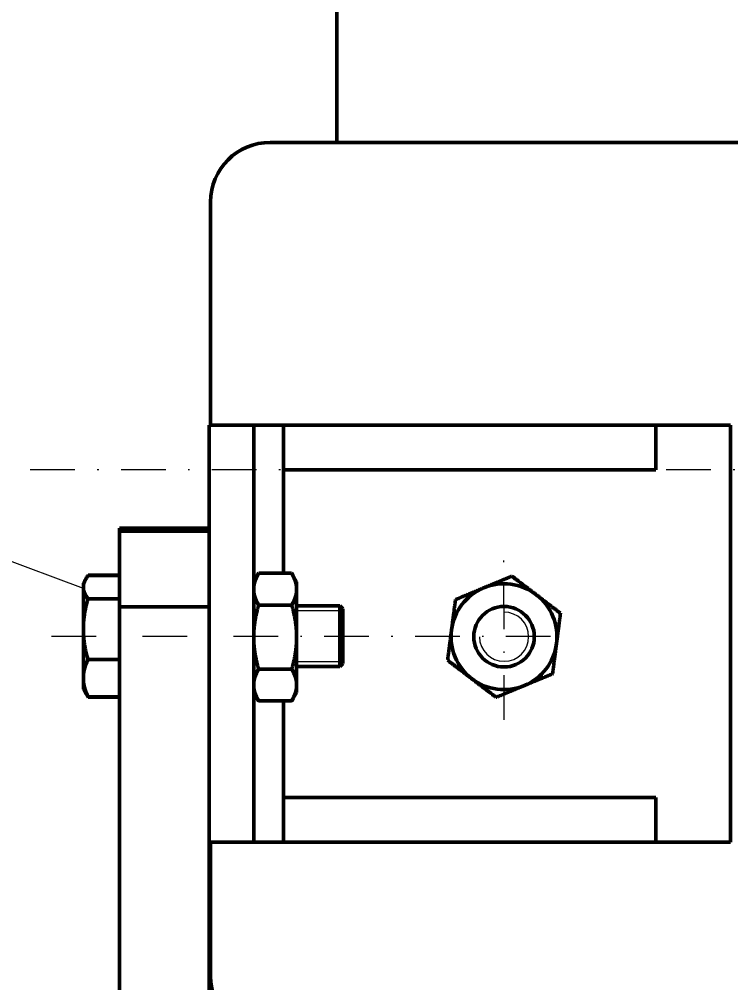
# Model space of a CAD drawing. Header units: inches. Extents: x -122986 to 27550, y -4965 to 6170.
# Drawn here: x 2378.3 to 2426, y 1087.4 to 1152.1 of the extents above; entities that cross this region are included whole.
import ezdxf

# ---------------------------------------------------------------- set-up
doc = ezdxf.new("R2010")
doc.units = ezdxf.units.IN
doc.header["$LTSCALE"] = 2
doc.header["$MEASUREMENT"] = 0
doc.linetypes.add('DASHDOT', pattern=[1, 0.5, -0.25, 0, -0.25])
for name, color, linetype, lineweight in [('1 mãnh', 7, 'Continuous', 5), ('1 Đường Tâm', 50, 'DASHDOT', 9), ('1 Đậm', 7, 'Continuous', 50)]:
    doc.layers.add(name, color=color, linetype=linetype, lineweight=lineweight)
doc.styles.add('tinh', font='arial.ttf')
doc.dimstyles.new('Tịnh', dxfattribs={"dimtxt": 0.3, "dimasz": 1.5, "dimexe": 1, "dimexo": 0.0625, "dimgap": 0.4, "dimtad": 1, "dimtoh": 1, "dimzin": 0, "dimdsep": 46, "dimtxsty": 'tinh', "dimcen": 0.09, "dimclrd": 256, "dimclre": 256, "dimclrt": 4, "dimadec": 0, "dimazin": 0, "dimtfac": 1, "dimtofl": 0, "dimtmove": 0, "dimatfit": 3, "dimfxl": 1, "dimtfillclr": 4, "dimtolj": 1, "dimtzin": 0, "dimlwd": -1, "dimlwe": -1, "dimarcsym": 0})

# ---------------------------------------------------------------- blocks, each defined once
blk = doc.blocks.new('*D297')
at = {"layer": '1 mãnh', "ltscale": 15, "transparency": 16777216}
for p, q in [((2302.908, 1101.747), (2302.908, 899.84)), ((2572.002, 959.747), (2572.002, 899.84)), ((2307.908, 900.84), (2567.002, 900.84))]:
    blk.add_line(p, q, dxfattribs=at)
for points in [[(2307.908, 901.673), (2307.908, 900.007), (2302.908, 900.84)], [(2567.002, 901.673), (2567.002, 900.007), (2572.002, 900.84)]]:
    blk.add_solid(points, dxfattribs=at)
at = {"layer": 'Defpoints', "color": 0, "ltscale": 15, "transparency": 16777216}
for p in [(2302.908, 1101.809), (2572.002, 959.809), (2572.002, 900.84)]:
    blk.add_point(p, dxfattribs=at)
at = {"layer": '1 mãnh', "color": 4, "ltscale": 15, "transparency": 16777216, "insert": (2438.511, 904.893), "char_height": 3, "attachment_point": 5, "style": 'tinh'}
blk.add_mtext('\\A1;{\\H1.6667x;270}', dxfattribs=at)

msp = doc.modelspace()

# ---------------------------------------------------------------- linework, layer by layer
at = {"layer": '1 mãnh', "lineweight": 13, "ltscale": 15}
msp.add_line((2382.569, 1113.843), (2239.824, 1166.691), dxfattribs=at)
at = {"layer": '1 mãnh', "lineweight": 13}
for p, q in [((2399.986, 1112.342), (2396.88, 1112.342)), ((2399.986, 1108.926), (2396.88, 1108.926))]:
    msp.add_line(p, q, dxfattribs=at)
msp.add_arc((2410.804, 1110.603), 1.65, 180.14533, 90.14533, dxfattribs=at)
at = {"layer": '1 Đường Tâm', "lineweight": 9, "ltscale": 3}
for p, q in [((2571.095, 1121.809), (2296.908, 1121.809)), ((2410.818, 1105.018), (2410.789, 1116.187)), ((2380.433, 1110.642), (2414.374, 1110.642))]:
    msp.add_line(p, q, dxfattribs=at)
at = {"layer": '1 Đậm', "lineweight": 50}
for p, q in [((2399.573, 1143.809), (2399.573, 1187.809)), ((2395.103, 1143.809), (2457.103, 1143.809)), ((2391.103, 1124.809), (2391.103, 1139.809)), ((2391.002, 1124.809), (2394.002, 1124.809)), ((2391.002, 1096.809), (2391.002, 1124.809)), ((2394.002, 1096.809), (2394.002, 1124.809)), ((2394.002, 1124.809), (2396.002, 1124.809)), ((2421.002, 1124.809), (2396.002, 1124.809)), ((2396.002, 1124.809), (2396.002, 1114.865)), ((2421.002, 1124.809), (2424.002, 1124.809)), ((2421.002, 1124.809), (2421.002, 1121.809)), ((2424.002, 1124.809), (2426.002, 1124.809)), ((2426.002, 1124.809), (2426.002, 1096.809)), ((2421.002, 1121.809), (2396.002, 1121.809)), ((2391.002, 1117.889), (2385.002, 1117.889)), ((2391.002, 1117.888), (2385.002, 1117.888)), ((2385.002, 1117.888), (2385.002, 1117.704)), ((2391.002, 1117.704), (2385.002, 1117.704)), ((2385.002, 1117.704), (2385.002, 1112.613)), ((2382.733, 1114.487), (2382.565, 1114.196)), ((2382.882, 1114.746), (2385.002, 1114.746)), ((2382.882, 1114.71), (2385.002, 1114.71)), ((2385.002, 1114.746), (2385.002, 1114.71)), ((2394.333, 1114.865), (2394.001, 1114.291)), ((2396.548, 1114.865), (2394.333, 1114.865)), ((2396.548, 1114.865), (2396.88, 1114.291)), ((2382.565, 1113.927), (2382.565, 1114.196)), ((2382.565, 1113.927), (2382.565, 1111.109)), ((2394.001, 1114.291), (2394.001, 1113.793)), ((2394.001, 1113.793), (2394.001, 1110.577)), ((2396.88, 1114.291), (2396.88, 1113.793)), ((2396.88, 1113.793), (2396.88, 1110.577)), ((2382.882, 1113.143), (2385.002, 1113.143)), ((2391.002, 1112.613), (2385.002, 1112.613)), ((2385.002, 1112.613), (2385.002, 1059.024)), ((2396.548, 1112.721), (2394.333, 1112.721)), ((2399.782, 1112.67), (2396.88, 1112.67)), ((2399.986, 1112.467), (2399.782, 1112.67)), ((2399.782, 1108.598), (2399.782, 1112.67)), ((2399.986, 1112.467), (2399.986, 1108.801)), ((2382.565, 1111.109), (2382.565, 1107.825)), ((2394.001, 1110.577), (2394.001, 1107.361)), ((2396.88, 1110.577), (2396.88, 1107.361)), ((2382.882, 1109.075), (2385.002, 1109.075)), ((2396.88, 1108.598), (2399.782, 1108.598)), ((2399.782, 1108.598), (2399.986, 1108.801)), ((2396.548, 1108.433), (2394.333, 1108.433)), ((2382.565, 1107.825), (2382.565, 1107.088)), ((2394.001, 1106.863), (2394.001, 1107.361)), ((2396.88, 1106.863), (2396.88, 1107.361)), ((2382.565, 1107.088), (2382.733, 1106.797)), ((2394.001, 1106.863), (2394.333, 1106.288)), ((2396.88, 1106.863), (2396.548, 1106.288)), ((2382.882, 1106.574), (2385.002, 1106.574)), ((2382.882, 1106.538), (2385.002, 1106.538)), ((2385.002, 1106.574), (2385.002, 1106.538)), ((2396.548, 1106.288), (2394.333, 1106.288)), ((2396.002, 1106.288), (2396.002, 1096.809)), ((2396.002, 1099.809), (2421.002, 1099.809)), ((2421.002, 1096.809), (2421.002, 1099.809)), ((2391.002, 1096.809), (2394.002, 1096.809)), ((2391.002, 1096.809), (2391.002, 1059.024)), ((2391.103, 1087.809), (2391.103, 1096.809)), ((2396.002, 1096.809), (2394.002, 1096.809)), ((2396.002, 1096.809), (2421.002, 1096.809)), ((2421.002, 1096.809), (2424.002, 1096.809)), ((2426.002, 1096.809), (2424.002, 1096.809))]:
    msp.add_line(p, q, dxfattribs=at)
for points in [[(2382.565, 1113.927), (2382.565, 1113.943), (2382.565, 1113.958), (2382.566, 1113.974), (2382.567, 1113.99), (2382.568, 1114.006), (2382.57, 1114.022), (2382.572, 1114.038), (2382.574, 1114.053), (2382.576, 1114.069), (2382.579, 1114.085), (2382.582, 1114.101), (2382.585, 1114.117), (2382.588, 1114.132), (2382.592, 1114.148), (2382.596, 1114.164), (2382.6, 1114.18), (2382.605, 1114.196), (2382.61, 1114.211), (2382.615, 1114.227), (2382.62, 1114.243), (2382.625, 1114.259), (2382.631, 1114.274), (2382.637, 1114.29), (2382.643, 1114.306), (2382.65, 1114.321), (2382.657, 1114.337), (2382.664, 1114.353), (2382.671, 1114.368), (2382.678, 1114.384), (2382.686, 1114.4), (2382.694, 1114.415), (2382.702, 1114.431), (2382.71, 1114.447), (2382.719, 1114.462), (2382.728, 1114.478), (2382.737, 1114.494), (2382.746, 1114.509), (2382.755, 1114.525), (2382.765, 1114.54), (2382.775, 1114.556), (2382.785, 1114.572), (2382.795, 1114.587), (2382.805, 1114.602), (2382.816, 1114.618), (2382.826, 1114.633), (2382.837, 1114.649), (2382.848, 1114.664), (2382.859, 1114.679), (2382.871, 1114.695), (2382.882, 1114.71)], [(2394.001, 1113.793), (2394.002, 1113.815), (2394.002, 1113.837), (2394.003, 1113.859), (2394.004, 1113.881), (2394.005, 1113.902), (2394.007, 1113.924), (2394.009, 1113.946), (2394.011, 1113.968), (2394.013, 1113.99), (2394.016, 1114.011), (2394.019, 1114.033), (2394.023, 1114.055), (2394.026, 1114.077), (2394.03, 1114.098), (2394.034, 1114.12), (2394.039, 1114.142), (2394.044, 1114.163), (2394.049, 1114.185), (2394.054, 1114.206), (2394.059, 1114.228), (2394.065, 1114.249), (2394.071, 1114.271), (2394.078, 1114.292), (2394.084, 1114.314), (2394.091, 1114.335), (2394.098, 1114.357), (2394.105, 1114.378), (2394.113, 1114.399), (2394.121, 1114.421), (2394.129, 1114.442), (2394.137, 1114.463), (2394.145, 1114.485), (2394.154, 1114.506), (2394.163, 1114.527), (2394.172, 1114.548), (2394.181, 1114.57), (2394.191, 1114.591), (2394.201, 1114.612), (2394.211, 1114.633), (2394.221, 1114.654), (2394.231, 1114.676), (2394.242, 1114.697), (2394.253, 1114.718), (2394.264, 1114.739), (2394.275, 1114.76), (2394.286, 1114.781), (2394.298, 1114.802), (2394.309, 1114.823), (2394.321, 1114.844), (2394.333, 1114.865)], [(2396.88, 1113.793), (2396.88, 1113.815), (2396.879, 1113.837), (2396.878, 1113.859), (2396.877, 1113.881), (2396.876, 1113.902), (2396.874, 1113.924), (2396.872, 1113.946), (2396.87, 1113.968), (2396.868, 1113.99), (2396.865, 1114.011), (2396.862, 1114.033), (2396.858, 1114.055), (2396.855, 1114.077), (2396.851, 1114.098), (2396.847, 1114.12), (2396.842, 1114.142), (2396.838, 1114.163), (2396.833, 1114.185), (2396.827, 1114.206), (2396.822, 1114.228), (2396.816, 1114.249), (2396.81, 1114.271), (2396.804, 1114.292), (2396.797, 1114.314), (2396.79, 1114.335), (2396.783, 1114.357), (2396.776, 1114.378), (2396.768, 1114.399), (2396.76, 1114.421), (2396.752, 1114.442), (2396.744, 1114.463), (2396.736, 1114.485), (2396.727, 1114.506), (2396.718, 1114.527), (2396.709, 1114.548), (2396.7, 1114.57), (2396.69, 1114.591), (2396.68, 1114.612), (2396.67, 1114.633), (2396.66, 1114.654), (2396.65, 1114.676), (2396.639, 1114.697), (2396.629, 1114.718), (2396.618, 1114.739), (2396.606, 1114.76), (2396.595, 1114.781), (2396.584, 1114.802), (2396.572, 1114.823), (2396.56, 1114.844), (2396.548, 1114.865)], [(2409.438, 1113.884), (2409.477, 1113.9), (2409.515, 1113.916), (2409.553, 1113.932), (2409.592, 1113.948), (2409.63, 1113.964), (2409.668, 1113.98), (2409.707, 1113.996), (2409.745, 1114.011), (2409.783, 1114.027), (2409.821, 1114.043), (2409.86, 1114.059), (2409.898, 1114.075), (2409.936, 1114.091), (2409.974, 1114.107), (2410.012, 1114.123), (2410.05, 1114.139), (2410.089, 1114.154), (2410.127, 1114.17), (2410.165, 1114.186), (2410.203, 1114.202), (2410.241, 1114.218), (2410.279, 1114.234), (2410.317, 1114.249), (2410.355, 1114.265), (2410.393, 1114.281), (2410.431, 1114.297), (2410.469, 1114.313), (2410.506, 1114.328), (2410.544, 1114.344), (2410.582, 1114.36), (2410.62, 1114.376), (2410.658, 1114.391), (2410.696, 1114.407), (2410.734, 1114.423), (2410.771, 1114.439), (2410.809, 1114.454), (2410.847, 1114.47), (2410.885, 1114.486), (2410.922, 1114.501), (2410.96, 1114.517), (2410.998, 1114.533), (2411.035, 1114.548), (2411.072, 1114.564), (2411.11, 1114.579), (2411.147, 1114.595), (2411.184, 1114.61), (2411.221, 1114.626), (2411.259, 1114.641), (2411.296, 1114.657), (2411.333, 1114.672)], [(2411.333, 1114.672), (2411.365, 1114.648), (2411.397, 1114.623), (2411.429, 1114.599), (2411.461, 1114.574), (2411.493, 1114.55), (2411.525, 1114.525), (2411.557, 1114.501), (2411.589, 1114.476), (2411.621, 1114.451), (2411.654, 1114.427), (2411.686, 1114.402), (2411.718, 1114.377), (2411.75, 1114.353), (2411.783, 1114.328), (2411.815, 1114.303), (2411.847, 1114.279), (2411.879, 1114.254), (2411.912, 1114.229), (2411.944, 1114.204), (2411.977, 1114.18), (2412.009, 1114.155), (2412.042, 1114.13), (2412.074, 1114.105), (2412.107, 1114.08), (2412.139, 1114.055), (2412.172, 1114.03), (2412.204, 1114.005), (2412.237, 1113.981), (2412.27, 1113.956), (2412.302, 1113.931), (2412.335, 1113.906), (2412.368, 1113.88), (2412.401, 1113.855), (2412.433, 1113.83), (2412.466, 1113.805), (2412.499, 1113.78), (2412.532, 1113.755), (2412.565, 1113.73), (2412.598, 1113.705), (2412.631, 1113.679), (2412.664, 1113.654), (2412.697, 1113.629), (2412.73, 1113.604), (2412.763, 1113.578), (2412.796, 1113.553), (2412.829, 1113.527), (2412.863, 1113.502), (2412.896, 1113.477), (2412.929, 1113.451), (2412.962, 1113.426)], [(2382.565, 1113.927), (2382.565, 1113.911), (2382.565, 1113.895), (2382.566, 1113.879), (2382.567, 1113.863), (2382.568, 1113.847), (2382.57, 1113.831), (2382.572, 1113.815), (2382.574, 1113.799), (2382.576, 1113.783), (2382.579, 1113.767), (2382.582, 1113.751), (2382.585, 1113.735), (2382.589, 1113.719), (2382.592, 1113.703), (2382.597, 1113.687), (2382.601, 1113.671), (2382.605, 1113.655), (2382.61, 1113.64), (2382.615, 1113.624), (2382.621, 1113.608), (2382.626, 1113.592), (2382.632, 1113.576), (2382.638, 1113.56), (2382.645, 1113.545), (2382.651, 1113.529), (2382.658, 1113.513), (2382.665, 1113.498), (2382.672, 1113.482), (2382.68, 1113.466), (2382.687, 1113.451), (2382.695, 1113.435), (2382.703, 1113.42), (2382.712, 1113.404), (2382.72, 1113.389), (2382.729, 1113.373), (2382.738, 1113.358), (2382.747, 1113.342), (2382.756, 1113.327), (2382.766, 1113.311), (2382.776, 1113.296), (2382.785, 1113.281), (2382.796, 1113.265), (2382.806, 1113.25), (2382.816, 1113.235), (2382.827, 1113.219), (2382.838, 1113.204), (2382.849, 1113.189), (2382.86, 1113.174), (2382.871, 1113.158), (2382.882, 1113.143)], [(2394.333, 1112.721), (2394.321, 1112.742), (2394.309, 1112.763), (2394.297, 1112.784), (2394.286, 1112.805), (2394.275, 1112.826), (2394.263, 1112.847), (2394.252, 1112.869), (2394.242, 1112.89), (2394.231, 1112.911), (2394.221, 1112.932), (2394.21, 1112.953), (2394.201, 1112.974), (2394.191, 1112.996), (2394.181, 1113.017), (2394.172, 1113.038), (2394.163, 1113.059), (2394.154, 1113.081), (2394.145, 1113.102), (2394.137, 1113.123), (2394.128, 1113.145), (2394.12, 1113.166), (2394.113, 1113.187), (2394.105, 1113.209), (2394.098, 1113.23), (2394.091, 1113.251), (2394.084, 1113.273), (2394.077, 1113.294), (2394.071, 1113.316), (2394.065, 1113.337), (2394.059, 1113.359), (2394.054, 1113.38), (2394.048, 1113.402), (2394.043, 1113.423), (2394.039, 1113.445), (2394.034, 1113.467), (2394.03, 1113.488), (2394.026, 1113.51), (2394.023, 1113.532), (2394.019, 1113.553), (2394.016, 1113.575), (2394.013, 1113.597), (2394.011, 1113.618), (2394.009, 1113.64), (2394.007, 1113.662), (2394.005, 1113.684), (2394.004, 1113.705), (2394.003, 1113.727), (2394.002, 1113.749), (2394.002, 1113.771), (2394.001, 1113.793)], [(2396.548, 1112.721), (2396.56, 1112.742), (2396.572, 1112.763), (2396.584, 1112.784), (2396.595, 1112.805), (2396.607, 1112.826), (2396.618, 1112.847), (2396.629, 1112.869), (2396.639, 1112.89), (2396.65, 1112.911), (2396.66, 1112.932), (2396.671, 1112.953), (2396.681, 1112.974), (2396.69, 1112.996), (2396.7, 1113.017), (2396.709, 1113.038), (2396.718, 1113.059), (2396.727, 1113.081), (2396.736, 1113.102), (2396.744, 1113.123), (2396.753, 1113.145), (2396.761, 1113.166), (2396.769, 1113.187), (2396.776, 1113.209), (2396.783, 1113.23), (2396.79, 1113.251), (2396.797, 1113.273), (2396.804, 1113.294), (2396.81, 1113.316), (2396.816, 1113.337), (2396.822, 1113.359), (2396.827, 1113.38), (2396.833, 1113.402), (2396.838, 1113.423), (2396.842, 1113.445), (2396.847, 1113.467), (2396.851, 1113.488), (2396.855, 1113.51), (2396.859, 1113.532), (2396.862, 1113.553), (2396.865, 1113.575), (2396.868, 1113.597), (2396.87, 1113.618), (2396.872, 1113.64), (2396.874, 1113.662), (2396.876, 1113.684), (2396.877, 1113.705), (2396.878, 1113.727), (2396.879, 1113.749), (2396.88, 1113.771), (2396.88, 1113.793)], [(2409.438, 1113.884), (2409.4, 1113.868), (2409.361, 1113.852), (2409.323, 1113.836), (2409.284, 1113.82), (2409.246, 1113.804), (2409.207, 1113.788), (2409.169, 1113.772), (2409.13, 1113.756), (2409.092, 1113.74), (2409.053, 1113.723), (2409.014, 1113.707), (2408.976, 1113.691), (2408.937, 1113.675), (2408.898, 1113.659), (2408.86, 1113.643), (2408.821, 1113.627), (2408.783, 1113.611), (2408.744, 1113.595), (2408.706, 1113.579), (2408.667, 1113.563), (2408.629, 1113.547), (2408.591, 1113.531), (2408.553, 1113.515), (2408.515, 1113.5), (2408.477, 1113.484), (2408.439, 1113.468), (2408.401, 1113.452), (2408.363, 1113.437), (2408.326, 1113.421), (2408.288, 1113.405), (2408.25, 1113.389), (2408.213, 1113.374), (2408.175, 1113.358), (2408.137, 1113.343), (2408.1, 1113.327), (2408.063, 1113.311), (2408.025, 1113.296), (2407.988, 1113.28), (2407.951, 1113.265), (2407.914, 1113.249), (2407.876, 1113.234), (2407.839, 1113.218), (2407.802, 1113.203), (2407.765, 1113.188), (2407.728, 1113.172), (2407.691, 1113.157), (2407.654, 1113.142), (2407.618, 1113.126), (2407.581, 1113.111), (2407.544, 1113.096)], [(2382.565, 1111.109), (2382.565, 1111.151), (2382.565, 1111.192), (2382.566, 1111.234), (2382.567, 1111.275), (2382.568, 1111.317), (2382.57, 1111.358), (2382.572, 1111.4), (2382.574, 1111.441), (2382.576, 1111.482), (2382.579, 1111.524), (2382.582, 1111.565), (2382.585, 1111.606), (2382.589, 1111.647), (2382.592, 1111.688), (2382.596, 1111.729), (2382.601, 1111.77), (2382.605, 1111.811), (2382.61, 1111.852), (2382.615, 1111.893), (2382.62, 1111.934), (2382.626, 1111.975), (2382.632, 1112.016), (2382.638, 1112.056), (2382.644, 1112.097), (2382.651, 1112.138), (2382.657, 1112.178), (2382.664, 1112.219), (2382.672, 1112.26), (2382.679, 1112.3), (2382.687, 1112.341), (2382.694, 1112.381), (2382.703, 1112.421), (2382.711, 1112.462), (2382.719, 1112.502), (2382.728, 1112.542), (2382.737, 1112.583), (2382.746, 1112.623), (2382.756, 1112.663), (2382.765, 1112.703), (2382.775, 1112.743), (2382.785, 1112.784), (2382.795, 1112.824), (2382.805, 1112.864), (2382.816, 1112.904), (2382.826, 1112.944), (2382.837, 1112.984), (2382.848, 1113.024), (2382.859, 1113.063), (2382.871, 1113.103), (2382.882, 1113.143)], [(2407.279, 1111.061), (2407.285, 1111.102), (2407.29, 1111.144), (2407.296, 1111.185), (2407.301, 1111.227), (2407.306, 1111.268), (2407.312, 1111.31), (2407.317, 1111.351), (2407.323, 1111.393), (2407.328, 1111.434), (2407.333, 1111.475), (2407.339, 1111.517), (2407.344, 1111.558), (2407.349, 1111.599), (2407.355, 1111.64), (2407.36, 1111.681), (2407.365, 1111.722), (2407.371, 1111.763), (2407.376, 1111.804), (2407.381, 1111.845), (2407.387, 1111.886), (2407.392, 1111.927), (2407.397, 1111.968), (2407.403, 1112.009), (2407.408, 1112.049), (2407.413, 1112.09), (2407.418, 1112.131), (2407.424, 1112.171), (2407.429, 1112.212), (2407.434, 1112.252), (2407.44, 1112.293), (2407.445, 1112.333), (2407.45, 1112.374), (2407.455, 1112.414), (2407.461, 1112.454), (2407.466, 1112.495), (2407.471, 1112.535), (2407.476, 1112.575), (2407.481, 1112.615), (2407.487, 1112.656), (2407.492, 1112.696), (2407.497, 1112.736), (2407.502, 1112.776), (2407.508, 1112.816), (2407.513, 1112.856), (2407.518, 1112.896), (2407.523, 1112.936), (2407.528, 1112.976), (2407.534, 1113.016), (2407.539, 1113.056), (2407.544, 1113.096)], [(2412.962, 1113.426), (2412.996, 1113.4), (2413.029, 1113.375), (2413.062, 1113.349), (2413.095, 1113.324), (2413.129, 1113.299), (2413.162, 1113.273), (2413.195, 1113.248), (2413.228, 1113.222), (2413.261, 1113.197), (2413.295, 1113.172), (2413.328, 1113.146), (2413.361, 1113.121), (2413.394, 1113.096), (2413.427, 1113.071), (2413.459, 1113.046), (2413.492, 1113.02), (2413.525, 1112.995), (2413.558, 1112.97), (2413.591, 1112.945), (2413.624, 1112.92), (2413.656, 1112.895), (2413.689, 1112.87), (2413.722, 1112.845), (2413.754, 1112.82), (2413.787, 1112.795), (2413.819, 1112.77), (2413.852, 1112.746), (2413.884, 1112.721), (2413.917, 1112.696), (2413.949, 1112.671), (2413.982, 1112.646), (2414.014, 1112.622), (2414.046, 1112.597), (2414.079, 1112.572), (2414.111, 1112.547), (2414.143, 1112.523), (2414.175, 1112.498), (2414.208, 1112.473), (2414.24, 1112.449), (2414.272, 1112.424), (2414.304, 1112.4), (2414.336, 1112.375), (2414.368, 1112.351), (2414.4, 1112.326), (2414.432, 1112.302), (2414.464, 1112.277), (2414.496, 1112.253), (2414.528, 1112.228), (2414.56, 1112.204), (2414.592, 1112.179)], [(2394.001, 1110.577), (2394.002, 1110.62), (2394.002, 1110.664), (2394.003, 1110.707), (2394.004, 1110.751), (2394.005, 1110.795), (2394.007, 1110.838), (2394.009, 1110.882), (2394.011, 1110.926), (2394.013, 1110.969), (2394.016, 1111.013), (2394.019, 1111.057), (2394.023, 1111.1), (2394.026, 1111.144), (2394.03, 1111.188), (2394.035, 1111.232), (2394.039, 1111.275), (2394.044, 1111.319), (2394.049, 1111.362), (2394.054, 1111.406), (2394.06, 1111.449), (2394.066, 1111.492), (2394.072, 1111.536), (2394.078, 1111.579), (2394.085, 1111.622), (2394.092, 1111.665), (2394.099, 1111.708), (2394.106, 1111.751), (2394.114, 1111.794), (2394.121, 1111.836), (2394.129, 1111.879), (2394.138, 1111.922), (2394.146, 1111.964), (2394.155, 1112.007), (2394.164, 1112.049), (2394.173, 1112.091), (2394.182, 1112.134), (2394.192, 1112.176), (2394.202, 1112.218), (2394.211, 1112.26), (2394.222, 1112.303), (2394.232, 1112.345), (2394.242, 1112.387), (2394.253, 1112.429), (2394.264, 1112.47), (2394.275, 1112.512), (2394.286, 1112.554), (2394.298, 1112.596), (2394.309, 1112.638), (2394.321, 1112.679), (2394.333, 1112.721)], [(2396.88, 1110.577), (2396.88, 1110.62), (2396.879, 1110.664), (2396.878, 1110.707), (2396.877, 1110.751), (2396.876, 1110.795), (2396.874, 1110.838), (2396.872, 1110.882), (2396.87, 1110.926), (2396.868, 1110.969), (2396.865, 1111.013), (2396.862, 1111.057), (2396.858, 1111.1), (2396.855, 1111.144), (2396.851, 1111.188), (2396.847, 1111.232), (2396.842, 1111.275), (2396.837, 1111.319), (2396.832, 1111.362), (2396.827, 1111.406), (2396.821, 1111.449), (2396.815, 1111.492), (2396.809, 1111.536), (2396.803, 1111.579), (2396.796, 1111.622), (2396.79, 1111.665), (2396.782, 1111.708), (2396.775, 1111.751), (2396.768, 1111.794), (2396.76, 1111.836), (2396.752, 1111.879), (2396.743, 1111.922), (2396.735, 1111.964), (2396.726, 1112.007), (2396.717, 1112.049), (2396.708, 1112.091), (2396.699, 1112.134), (2396.689, 1112.176), (2396.68, 1112.218), (2396.67, 1112.26), (2396.66, 1112.303), (2396.649, 1112.345), (2396.639, 1112.387), (2396.628, 1112.429), (2396.617, 1112.47), (2396.606, 1112.512), (2396.595, 1112.554), (2396.583, 1112.596), (2396.572, 1112.638), (2396.56, 1112.679), (2396.548, 1112.721)], [(2414.592, 1112.179), (2414.587, 1112.139), (2414.582, 1112.099), (2414.577, 1112.059), (2414.572, 1112.019), (2414.566, 1111.979), (2414.561, 1111.939), (2414.556, 1111.899), (2414.551, 1111.859), (2414.545, 1111.819), (2414.54, 1111.779), (2414.535, 1111.738), (2414.53, 1111.698), (2414.525, 1111.658), (2414.519, 1111.618), (2414.514, 1111.577), (2414.509, 1111.537), (2414.504, 1111.497), (2414.498, 1111.456), (2414.493, 1111.416), (2414.488, 1111.375), (2414.483, 1111.335), (2414.477, 1111.294), (2414.472, 1111.254), (2414.467, 1111.213), (2414.461, 1111.172), (2414.456, 1111.132), (2414.451, 1111.091), (2414.446, 1111.05), (2414.44, 1111.01), (2414.435, 1110.969), (2414.43, 1110.928), (2414.424, 1110.887), (2414.419, 1110.846), (2414.414, 1110.805), (2414.408, 1110.764), (2414.403, 1110.723), (2414.398, 1110.682), (2414.392, 1110.641), (2414.387, 1110.6), (2414.382, 1110.559), (2414.376, 1110.517), (2414.371, 1110.476), (2414.366, 1110.435), (2414.36, 1110.393), (2414.355, 1110.352), (2414.349, 1110.311), (2414.344, 1110.269), (2414.339, 1110.228), (2414.333, 1110.186), (2414.328, 1110.145)], [(2382.882, 1109.075), (2382.871, 1109.115), (2382.859, 1109.155), (2382.848, 1109.195), (2382.837, 1109.235), (2382.826, 1109.275), (2382.816, 1109.315), (2382.805, 1109.355), (2382.795, 1109.395), (2382.785, 1109.435), (2382.775, 1109.476), (2382.765, 1109.516), (2382.755, 1109.556), (2382.746, 1109.596), (2382.737, 1109.637), (2382.728, 1109.677), (2382.719, 1109.717), (2382.711, 1109.758), (2382.702, 1109.798), (2382.694, 1109.838), (2382.686, 1109.879), (2382.679, 1109.919), (2382.671, 1109.96), (2382.664, 1110), (2382.657, 1110.041), (2382.65, 1110.082), (2382.644, 1110.122), (2382.638, 1110.163), (2382.632, 1110.204), (2382.626, 1110.245), (2382.62, 1110.285), (2382.615, 1110.326), (2382.61, 1110.367), (2382.605, 1110.408), (2382.601, 1110.449), (2382.596, 1110.49), (2382.592, 1110.531), (2382.589, 1110.572), (2382.585, 1110.613), (2382.582, 1110.654), (2382.579, 1110.695), (2382.576, 1110.736), (2382.574, 1110.778), (2382.572, 1110.819), (2382.57, 1110.86), (2382.568, 1110.902), (2382.567, 1110.943), (2382.566, 1110.985), (2382.565, 1111.026), (2382.565, 1111.068), (2382.565, 1111.109)], [(2394.333, 1108.433), (2394.321, 1108.475), (2394.309, 1108.516), (2394.298, 1108.558), (2394.286, 1108.601), (2394.275, 1108.643), (2394.264, 1108.685), (2394.253, 1108.727), (2394.242, 1108.769), (2394.231, 1108.812), (2394.221, 1108.854), (2394.211, 1108.897), (2394.201, 1108.94), (2394.191, 1108.982), (2394.181, 1109.025), (2394.172, 1109.068), (2394.162, 1109.111), (2394.154, 1109.153), (2394.145, 1109.196), (2394.136, 1109.239), (2394.128, 1109.282), (2394.12, 1109.325), (2394.112, 1109.368), (2394.105, 1109.411), (2394.097, 1109.454), (2394.09, 1109.497), (2394.083, 1109.539), (2394.077, 1109.582), (2394.071, 1109.625), (2394.065, 1109.668), (2394.059, 1109.712), (2394.053, 1109.755), (2394.048, 1109.798), (2394.043, 1109.841), (2394.038, 1109.884), (2394.034, 1109.927), (2394.03, 1109.97), (2394.026, 1110.013), (2394.022, 1110.057), (2394.019, 1110.1), (2394.016, 1110.143), (2394.013, 1110.186), (2394.011, 1110.23), (2394.009, 1110.273), (2394.007, 1110.316), (2394.005, 1110.36), (2394.004, 1110.403), (2394.003, 1110.446), (2394.002, 1110.49), (2394.002, 1110.533), (2394.001, 1110.577)], [(2396.548, 1108.433), (2396.56, 1108.475), (2396.572, 1108.516), (2396.584, 1108.558), (2396.595, 1108.601), (2396.606, 1108.643), (2396.618, 1108.685), (2396.628, 1108.727), (2396.639, 1108.769), (2396.65, 1108.812), (2396.66, 1108.854), (2396.671, 1108.897), (2396.681, 1108.94), (2396.69, 1108.982), (2396.7, 1109.025), (2396.709, 1109.068), (2396.719, 1109.111), (2396.728, 1109.153), (2396.736, 1109.196), (2396.745, 1109.239), (2396.753, 1109.282), (2396.761, 1109.325), (2396.769, 1109.368), (2396.776, 1109.411), (2396.784, 1109.454), (2396.791, 1109.497), (2396.798, 1109.539), (2396.804, 1109.582), (2396.81, 1109.625), (2396.817, 1109.668), (2396.822, 1109.712), (2396.828, 1109.755), (2396.833, 1109.798), (2396.838, 1109.841), (2396.843, 1109.884), (2396.847, 1109.927), (2396.851, 1109.97), (2396.855, 1110.013), (2396.859, 1110.057), (2396.862, 1110.1), (2396.865, 1110.143), (2396.868, 1110.186), (2396.87, 1110.23), (2396.873, 1110.273), (2396.874, 1110.316), (2396.876, 1110.36), (2396.877, 1110.403), (2396.878, 1110.446), (2396.879, 1110.49), (2396.88, 1110.533), (2396.88, 1110.577)], [(2407.015, 1109.026), (2407.02, 1109.066), (2407.025, 1109.106), (2407.031, 1109.146), (2407.036, 1109.186), (2407.041, 1109.226), (2407.046, 1109.266), (2407.051, 1109.306), (2407.057, 1109.346), (2407.062, 1109.387), (2407.067, 1109.427), (2407.072, 1109.467), (2407.077, 1109.507), (2407.083, 1109.548), (2407.088, 1109.588), (2407.093, 1109.628), (2407.098, 1109.669), (2407.104, 1109.709), (2407.109, 1109.749), (2407.114, 1109.79), (2407.119, 1109.83), (2407.125, 1109.871), (2407.13, 1109.911), (2407.135, 1109.952), (2407.141, 1109.992), (2407.146, 1110.033), (2407.151, 1110.074), (2407.156, 1110.114), (2407.162, 1110.155), (2407.167, 1110.196), (2407.172, 1110.237), (2407.178, 1110.278), (2407.183, 1110.319), (2407.188, 1110.359), (2407.194, 1110.4), (2407.199, 1110.441), (2407.204, 1110.482), (2407.21, 1110.523), (2407.215, 1110.565), (2407.22, 1110.606), (2407.226, 1110.647), (2407.231, 1110.688), (2407.236, 1110.729), (2407.242, 1110.771), (2407.247, 1110.812), (2407.252, 1110.853), (2407.258, 1110.895), (2407.263, 1110.936), (2407.269, 1110.978), (2407.274, 1111.019), (2407.279, 1111.061)], [(2414.328, 1110.145), (2414.322, 1110.103), (2414.317, 1110.062), (2414.312, 1110.02), (2414.306, 1109.979), (2414.301, 1109.937), (2414.295, 1109.896), (2414.29, 1109.854), (2414.285, 1109.813), (2414.279, 1109.771), (2414.274, 1109.73), (2414.269, 1109.689), (2414.263, 1109.648), (2414.258, 1109.606), (2414.252, 1109.565), (2414.247, 1109.524), (2414.242, 1109.483), (2414.236, 1109.442), (2414.231, 1109.401), (2414.226, 1109.36), (2414.221, 1109.319), (2414.215, 1109.279), (2414.21, 1109.238), (2414.205, 1109.197), (2414.199, 1109.156), (2414.194, 1109.116), (2414.189, 1109.075), (2414.183, 1109.034), (2414.178, 1108.994), (2414.173, 1108.953), (2414.168, 1108.913), (2414.162, 1108.872), (2414.157, 1108.832), (2414.152, 1108.791), (2414.147, 1108.751), (2414.141, 1108.711), (2414.136, 1108.671), (2414.131, 1108.63), (2414.126, 1108.59), (2414.121, 1108.55), (2414.115, 1108.51), (2414.11, 1108.47), (2414.105, 1108.43), (2414.1, 1108.39), (2414.094, 1108.349), (2414.089, 1108.309), (2414.084, 1108.27), (2414.079, 1108.23), (2414.074, 1108.19), (2414.068, 1108.15), (2414.063, 1108.11)], [(2382.565, 1107.825), (2382.565, 1107.85), (2382.565, 1107.876), (2382.566, 1107.901), (2382.567, 1107.927), (2382.568, 1107.952), (2382.57, 1107.978), (2382.572, 1108.003), (2382.574, 1108.029), (2382.576, 1108.054), (2382.579, 1108.079), (2382.582, 1108.105), (2382.585, 1108.13), (2382.589, 1108.155), (2382.592, 1108.181), (2382.596, 1108.206), (2382.601, 1108.231), (2382.605, 1108.256), (2382.61, 1108.282), (2382.615, 1108.307), (2382.62, 1108.332), (2382.626, 1108.357), (2382.632, 1108.382), (2382.638, 1108.407), (2382.644, 1108.432), (2382.651, 1108.457), (2382.657, 1108.482), (2382.664, 1108.507), (2382.672, 1108.532), (2382.679, 1108.557), (2382.687, 1108.582), (2382.694, 1108.607), (2382.703, 1108.631), (2382.711, 1108.656), (2382.719, 1108.681), (2382.728, 1108.706), (2382.737, 1108.731), (2382.746, 1108.755), (2382.756, 1108.78), (2382.765, 1108.805), (2382.775, 1108.829), (2382.785, 1108.854), (2382.795, 1108.879), (2382.805, 1108.903), (2382.816, 1108.928), (2382.826, 1108.952), (2382.837, 1108.977), (2382.848, 1109.002), (2382.859, 1109.026), (2382.871, 1109.051), (2382.882, 1109.075)], [(2408.645, 1107.78), (2408.612, 1107.805), (2408.578, 1107.831), (2408.545, 1107.856), (2408.512, 1107.882), (2408.478, 1107.907), (2408.445, 1107.932), (2408.412, 1107.958), (2408.379, 1107.983), (2408.346, 1108.008), (2408.313, 1108.034), (2408.28, 1108.059), (2408.247, 1108.084), (2408.214, 1108.109), (2408.181, 1108.135), (2408.148, 1108.16), (2408.115, 1108.185), (2408.082, 1108.21), (2408.049, 1108.235), (2408.016, 1108.26), (2407.984, 1108.285), (2407.951, 1108.31), (2407.918, 1108.335), (2407.886, 1108.36), (2407.853, 1108.385), (2407.82, 1108.41), (2407.788, 1108.435), (2407.755, 1108.46), (2407.723, 1108.485), (2407.69, 1108.51), (2407.658, 1108.534), (2407.626, 1108.559), (2407.593, 1108.584), (2407.561, 1108.609), (2407.529, 1108.633), (2407.496, 1108.658), (2407.464, 1108.683), (2407.432, 1108.707), (2407.4, 1108.732), (2407.367, 1108.757), (2407.335, 1108.781), (2407.303, 1108.806), (2407.271, 1108.83), (2407.239, 1108.855), (2407.207, 1108.879), (2407.175, 1108.904), (2407.143, 1108.928), (2407.111, 1108.953), (2407.079, 1108.977), (2407.047, 1109.002), (2407.015, 1109.026)], [(2394.001, 1107.361), (2394.002, 1107.382), (2394.002, 1107.404), (2394.003, 1107.426), (2394.004, 1107.448), (2394.005, 1107.47), (2394.007, 1107.492), (2394.009, 1107.514), (2394.011, 1107.535), (2394.013, 1107.557), (2394.016, 1107.579), (2394.019, 1107.601), (2394.023, 1107.622), (2394.026, 1107.644), (2394.03, 1107.666), (2394.034, 1107.687), (2394.039, 1107.709), (2394.044, 1107.731), (2394.049, 1107.752), (2394.054, 1107.774), (2394.059, 1107.795), (2394.065, 1107.817), (2394.071, 1107.838), (2394.078, 1107.86), (2394.084, 1107.881), (2394.091, 1107.903), (2394.098, 1107.924), (2394.105, 1107.946), (2394.113, 1107.967), (2394.121, 1107.988), (2394.129, 1108.01), (2394.137, 1108.031), (2394.145, 1108.052), (2394.154, 1108.074), (2394.163, 1108.095), (2394.172, 1108.116), (2394.181, 1108.137), (2394.191, 1108.158), (2394.201, 1108.18), (2394.211, 1108.201), (2394.221, 1108.222), (2394.231, 1108.243), (2394.242, 1108.264), (2394.253, 1108.285), (2394.264, 1108.306), (2394.275, 1108.327), (2394.286, 1108.349), (2394.298, 1108.37), (2394.309, 1108.391), (2394.321, 1108.412), (2394.333, 1108.433)], [(2396.88, 1107.361), (2396.88, 1107.382), (2396.879, 1107.404), (2396.878, 1107.426), (2396.877, 1107.448), (2396.876, 1107.47), (2396.874, 1107.492), (2396.872, 1107.514), (2396.87, 1107.535), (2396.868, 1107.557), (2396.865, 1107.579), (2396.862, 1107.601), (2396.858, 1107.622), (2396.855, 1107.644), (2396.851, 1107.666), (2396.847, 1107.687), (2396.842, 1107.709), (2396.838, 1107.731), (2396.833, 1107.752), (2396.827, 1107.774), (2396.822, 1107.795), (2396.816, 1107.817), (2396.81, 1107.838), (2396.804, 1107.86), (2396.797, 1107.881), (2396.79, 1107.903), (2396.783, 1107.924), (2396.776, 1107.946), (2396.768, 1107.967), (2396.76, 1107.988), (2396.752, 1108.01), (2396.744, 1108.031), (2396.736, 1108.052), (2396.727, 1108.074), (2396.718, 1108.095), (2396.709, 1108.116), (2396.7, 1108.137), (2396.69, 1108.158), (2396.68, 1108.18), (2396.67, 1108.201), (2396.66, 1108.222), (2396.65, 1108.243), (2396.639, 1108.264), (2396.629, 1108.285), (2396.618, 1108.306), (2396.606, 1108.327), (2396.595, 1108.349), (2396.584, 1108.37), (2396.572, 1108.391), (2396.56, 1108.412), (2396.548, 1108.433)], [(2414.063, 1108.11), (2414.026, 1108.095), (2413.989, 1108.079), (2413.952, 1108.064), (2413.915, 1108.048), (2413.878, 1108.033), (2413.84, 1108.017), (2413.803, 1108.002), (2413.766, 1107.986), (2413.728, 1107.971), (2413.691, 1107.955), (2413.653, 1107.939), (2413.615, 1107.924), (2413.578, 1107.908), (2413.54, 1107.892), (2413.502, 1107.876), (2413.464, 1107.861), (2413.426, 1107.845), (2413.389, 1107.829), (2413.351, 1107.813), (2413.313, 1107.798), (2413.275, 1107.782), (2413.237, 1107.766), (2413.199, 1107.75), (2413.161, 1107.735), (2413.123, 1107.719), (2413.085, 1107.703), (2413.047, 1107.687), (2413.009, 1107.671), (2412.971, 1107.656), (2412.933, 1107.64), (2412.895, 1107.624), (2412.857, 1107.608), (2412.819, 1107.592), (2412.781, 1107.576), (2412.743, 1107.561), (2412.705, 1107.545), (2412.667, 1107.529), (2412.629, 1107.513), (2412.59, 1107.497), (2412.552, 1107.481), (2412.514, 1107.465), (2412.476, 1107.449), (2412.437, 1107.433), (2412.399, 1107.417), (2412.361, 1107.401), (2412.322, 1107.386), (2412.284, 1107.37), (2412.246, 1107.354), (2412.207, 1107.338), (2412.169, 1107.322)], [(2382.882, 1106.574), (2382.871, 1106.599), (2382.859, 1106.623), (2382.848, 1106.648), (2382.837, 1106.672), (2382.826, 1106.697), (2382.816, 1106.722), (2382.805, 1106.746), (2382.795, 1106.771), (2382.785, 1106.796), (2382.775, 1106.82), (2382.765, 1106.845), (2382.755, 1106.87), (2382.746, 1106.894), (2382.737, 1106.919), (2382.728, 1106.944), (2382.719, 1106.969), (2382.711, 1106.994), (2382.702, 1107.018), (2382.694, 1107.043), (2382.686, 1107.068), (2382.679, 1107.093), (2382.671, 1107.118), (2382.664, 1107.143), (2382.657, 1107.168), (2382.65, 1107.193), (2382.644, 1107.218), (2382.638, 1107.243), (2382.632, 1107.268), (2382.626, 1107.293), (2382.62, 1107.318), (2382.615, 1107.343), (2382.61, 1107.368), (2382.605, 1107.393), (2382.601, 1107.419), (2382.596, 1107.444), (2382.592, 1107.469), (2382.589, 1107.494), (2382.585, 1107.52), (2382.582, 1107.545), (2382.579, 1107.57), (2382.576, 1107.595), (2382.574, 1107.621), (2382.572, 1107.646), (2382.57, 1107.672), (2382.568, 1107.697), (2382.567, 1107.722), (2382.566, 1107.748), (2382.565, 1107.773), (2382.565, 1107.799), (2382.565, 1107.825)], [(2394.333, 1106.288), (2394.321, 1106.31), (2394.309, 1106.331), (2394.297, 1106.352), (2394.286, 1106.373), (2394.275, 1106.394), (2394.263, 1106.415), (2394.252, 1106.436), (2394.242, 1106.457), (2394.231, 1106.478), (2394.221, 1106.5), (2394.21, 1106.521), (2394.201, 1106.542), (2394.191, 1106.563), (2394.181, 1106.584), (2394.172, 1106.606), (2394.163, 1106.627), (2394.154, 1106.648), (2394.145, 1106.67), (2394.137, 1106.691), (2394.128, 1106.712), (2394.12, 1106.733), (2394.113, 1106.755), (2394.105, 1106.776), (2394.098, 1106.798), (2394.091, 1106.819), (2394.084, 1106.84), (2394.077, 1106.862), (2394.071, 1106.883), (2394.065, 1106.905), (2394.059, 1106.926), (2394.054, 1106.948), (2394.048, 1106.969), (2394.043, 1106.991), (2394.039, 1107.013), (2394.034, 1107.034), (2394.03, 1107.056), (2394.026, 1107.077), (2394.023, 1107.099), (2394.019, 1107.121), (2394.016, 1107.142), (2394.013, 1107.164), (2394.011, 1107.186), (2394.009, 1107.208), (2394.007, 1107.229), (2394.005, 1107.251), (2394.004, 1107.273), (2394.003, 1107.295), (2394.002, 1107.317), (2394.002, 1107.339), (2394.001, 1107.361)], [(2396.548, 1106.288), (2396.56, 1106.31), (2396.572, 1106.331), (2396.584, 1106.352), (2396.595, 1106.373), (2396.607, 1106.394), (2396.618, 1106.415), (2396.629, 1106.436), (2396.639, 1106.457), (2396.65, 1106.478), (2396.66, 1106.5), (2396.671, 1106.521), (2396.681, 1106.542), (2396.69, 1106.563), (2396.7, 1106.584), (2396.709, 1106.606), (2396.718, 1106.627), (2396.727, 1106.648), (2396.736, 1106.67), (2396.744, 1106.691), (2396.753, 1106.712), (2396.761, 1106.733), (2396.769, 1106.755), (2396.776, 1106.776), (2396.783, 1106.798), (2396.79, 1106.819), (2396.797, 1106.84), (2396.804, 1106.862), (2396.81, 1106.883), (2396.816, 1106.905), (2396.822, 1106.926), (2396.827, 1106.948), (2396.833, 1106.969), (2396.838, 1106.991), (2396.842, 1107.013), (2396.847, 1107.034), (2396.851, 1107.056), (2396.855, 1107.077), (2396.859, 1107.099), (2396.862, 1107.121), (2396.865, 1107.142), (2396.868, 1107.164), (2396.87, 1107.186), (2396.872, 1107.208), (2396.874, 1107.229), (2396.876, 1107.251), (2396.877, 1107.273), (2396.878, 1107.295), (2396.879, 1107.317), (2396.88, 1107.339), (2396.88, 1107.361)], [(2410.275, 1106.533), (2410.243, 1106.558), (2410.211, 1106.582), (2410.179, 1106.607), (2410.146, 1106.631), (2410.114, 1106.656), (2410.082, 1106.68), (2410.05, 1106.705), (2410.018, 1106.73), (2409.986, 1106.754), (2409.954, 1106.779), (2409.921, 1106.803), (2409.889, 1106.828), (2409.857, 1106.853), (2409.825, 1106.877), (2409.792, 1106.902), (2409.76, 1106.927), (2409.728, 1106.952), (2409.695, 1106.976), (2409.663, 1107.001), (2409.631, 1107.026), (2409.598, 1107.051), (2409.566, 1107.076), (2409.533, 1107.1), (2409.501, 1107.125), (2409.468, 1107.15), (2409.435, 1107.175), (2409.403, 1107.2), (2409.37, 1107.225), (2409.338, 1107.25), (2409.305, 1107.275), (2409.272, 1107.3), (2409.239, 1107.325), (2409.207, 1107.35), (2409.174, 1107.375), (2409.141, 1107.4), (2409.108, 1107.425), (2409.075, 1107.451), (2409.042, 1107.476), (2409.009, 1107.501), (2408.976, 1107.526), (2408.943, 1107.551), (2408.91, 1107.577), (2408.877, 1107.602), (2408.844, 1107.627), (2408.811, 1107.653), (2408.778, 1107.678), (2408.745, 1107.703), (2408.711, 1107.729), (2408.678, 1107.754), (2408.645, 1107.78)], [(2412.169, 1107.322), (2412.131, 1107.306), (2412.092, 1107.29), (2412.054, 1107.274), (2412.015, 1107.258), (2411.977, 1107.242), (2411.938, 1107.226), (2411.899, 1107.209), (2411.861, 1107.193), (2411.822, 1107.177), (2411.784, 1107.161), (2411.745, 1107.145), (2411.706, 1107.129), (2411.668, 1107.113), (2411.629, 1107.097), (2411.59, 1107.081), (2411.552, 1107.065), (2411.513, 1107.049), (2411.475, 1107.033), (2411.437, 1107.017), (2411.398, 1107.001), (2411.36, 1106.985), (2411.322, 1106.969), (2411.284, 1106.953), (2411.246, 1106.937), (2411.208, 1106.922), (2411.17, 1106.906), (2411.132, 1106.89), (2411.094, 1106.874), (2411.056, 1106.859), (2411.019, 1106.843), (2410.981, 1106.827), (2410.943, 1106.812), (2410.906, 1106.796), (2410.868, 1106.78), (2410.831, 1106.765), (2410.793, 1106.749), (2410.756, 1106.734), (2410.719, 1106.718), (2410.681, 1106.703), (2410.644, 1106.687), (2410.607, 1106.672), (2410.57, 1106.656), (2410.533, 1106.641), (2410.496, 1106.625), (2410.459, 1106.61), (2410.422, 1106.595), (2410.385, 1106.579), (2410.348, 1106.564), (2410.311, 1106.549), (2410.275, 1106.533)], [(2382.73, 1106.802), (2382.733, 1106.797), (2382.735, 1106.793), (2382.738, 1106.788), (2382.741, 1106.784), (2382.744, 1106.779), (2382.746, 1106.774), (2382.749, 1106.77), (2382.752, 1106.765), (2382.755, 1106.761), (2382.757, 1106.756), (2382.76, 1106.751), (2382.763, 1106.747), (2382.766, 1106.742), (2382.769, 1106.738), (2382.772, 1106.733), (2382.775, 1106.729), (2382.777, 1106.724), (2382.78, 1106.719), (2382.783, 1106.715), (2382.786, 1106.71), (2382.789, 1106.706), (2382.792, 1106.701), (2382.795, 1106.697), (2382.798, 1106.692), (2382.801, 1106.687), (2382.804, 1106.683), (2382.807, 1106.678), (2382.811, 1106.674), (2382.814, 1106.669), (2382.817, 1106.665), (2382.82, 1106.66), (2382.823, 1106.656), (2382.826, 1106.651), (2382.829, 1106.647), (2382.833, 1106.642), (2382.836, 1106.637), (2382.839, 1106.633), (2382.842, 1106.628), (2382.846, 1106.624), (2382.849, 1106.619), (2382.852, 1106.615), (2382.855, 1106.61), (2382.859, 1106.606), (2382.862, 1106.601), (2382.865, 1106.597), (2382.869, 1106.592), (2382.872, 1106.588), (2382.875, 1106.583), (2382.879, 1106.579), (2382.882, 1106.574)]]:
    msp.add_lwpolyline(points, dxfattribs=at)
msp.add_circle((2410.804, 1110.603), 2.031, dxfattribs=at)
for centre, radius, start, end in [((2395.103, 1139.809), 4, 90, 180), ((2410.804, 1110.603), 3.554, 112.59361, 172.59361), ((2410.804, 1110.603), 3.554, 52.59361, 112.59361), ((2410.804, 1110.603), 3.554, 352.59361, 52.59361), ((2410.804, 1110.603), 3.554, 172.59361, 232.59361), ((2410.804, 1110.603), 3.554, 292.59361, 352.59361), ((2410.804, 1110.603), 3.554, 232.59361, 292.59361), ((2395.103, 1087.809), 4, 180, 270)]:
    msp.add_arc(centre, radius, start, end, dxfattribs=at)

# ---------------------------------------------------------------- dimensions: what is measured, and where the dimension line sits
at = {"layer": '1 mãnh', "ltscale": 15}
dim = msp.add_linear_dim(base=(2572.002, 900.84), p1=(2302.908, 1101.809), p2=(2572.002, 959.809), text='{\\H1.6667x;270}', dimstyle='Tịnh', override={"dimtxt": 3, "dimasz": 5, "dimgap": 1.5, "dimdec": 0, "dimtdec": 0}, dxfattribs=at)
dim.commit()
dim.dimension.update_dxf_attribs({"geometry": '*D297', "text_midpoint": (2438.511, 900.84), "dimtype": 160})

doc.saveas('drawing.dxf')
